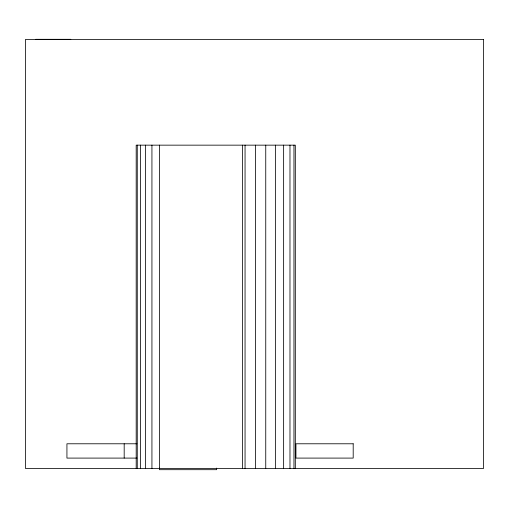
<?xml version="1.0" encoding="UTF-8"?>
<svg xmlns="http://www.w3.org/2000/svg" width="509" height="509" viewBox="0 0 509 509"><rect width="100%" height="100%" fill="white"/><g stroke="black" fill="none" stroke-linecap="round" stroke-linejoin="round"><path stroke-width="0.76" d="M35.751 39.308L70.815 39.308M136.908 443.784L66.933 443.784L66.933 458.094L136.908 458.094M295.322 468.471L295.322 145.154L136.189 145.154L136.189 468.471M293.96 145.154L293.96 468.471M289.977 145.154L289.977 468.471M283.634 145.154L283.634 468.471M275.375 145.154L275.375 468.471M265.749 145.154L265.749 468.471M255.423 145.154L255.423 468.471M245.052 145.154L245.052 468.471M242.551 145.154L242.551 468.471M216.649 468.102L216.649 469.692L159.4 469.692L159.4 468.102M159.527 145.154L159.527 468.471M151.936 145.154L151.936 468.471M145.415 145.154L145.415 468.471M140.408 145.154L140.408 468.471M137.265 145.154L137.265 468.471M124.19 443.784L124.183 458.094M483.55 39.454L25.45 39.454L25.45 468.471L483.55 468.471L483.55 39.454M353.195 443.784L295.939 443.784L295.939 458.094L353.195 458.094L353.195 443.784"/></g></svg>
